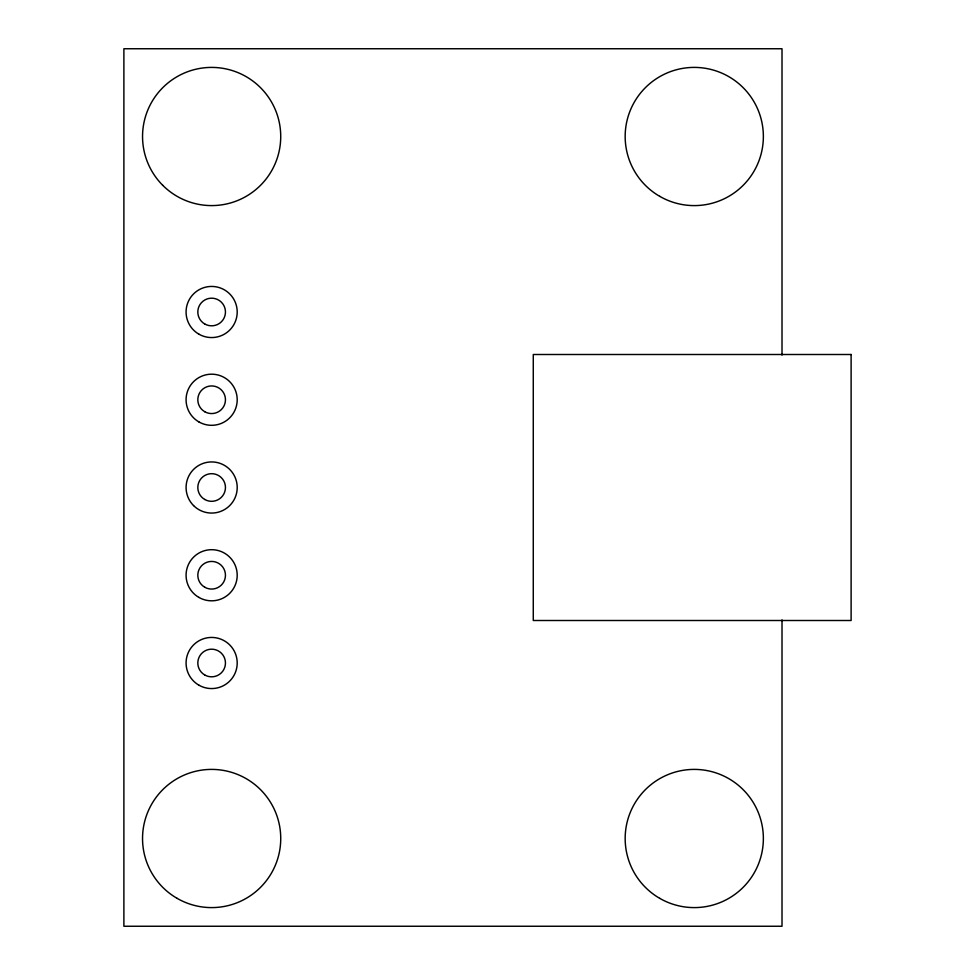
<?xml version="1.0" encoding="UTF-8"?>
<svg xmlns="http://www.w3.org/2000/svg" width="975" height="975" viewBox="0 0 975 975"><rect width="100%" height="100%" fill="white"/><g stroke="black" fill="none" stroke-linecap="round" stroke-linejoin="round"><path stroke-width="1.46" d="M782.011 355.083L782.011 48.75L123.886 48.75L123.886 926.25L782.011 926.25L782.011 619.917M851.114 354.498L533.276 354.498L533.276 620.502L851.114 620.502L851.114 354.498M659.722 898.341A69.091 69.091 0 0 0 763.364 838.5A69.091 69.091 0 0 0 659.722 778.659A69.091 69.091 0 0 0 659.722 898.341M177.097 898.341A69.091 69.091 0 0 0 280.739 838.5A69.091 69.091 0 0 0 177.097 778.659A69.091 69.091 0 0 0 177.097 898.341M162.788 185.36A69.091 69.091 0 0 0 278.375 154.379A69.091 69.091 0 0 0 193.757 69.761A69.091 69.091 0 0 0 162.788 185.36M659.722 196.341A69.091 69.091 0 0 0 763.364 136.5A69.091 69.091 0 0 0 659.722 76.659A69.091 69.091 0 0 0 659.722 196.341M198.863 334.145A25.569 25.569 0 0 0 237.205 312A25.569 25.569 0 0 0 198.863 289.855A25.569 25.569 0 0 0 198.863 334.145M198.863 421.895A25.569 25.569 0 0 0 237.205 399.75A25.569 25.569 0 0 0 198.863 377.605A25.569 25.569 0 0 0 198.863 421.895M193.562 505.574A25.569 25.569 0 0 0 236.34 494.118A25.569 25.569 0 0 0 205.018 462.808A25.569 25.569 0 0 0 193.562 505.574M198.863 597.395A25.569 25.569 0 0 0 237.205 575.25A25.569 25.569 0 0 0 198.863 553.105A25.569 25.569 0 0 0 198.863 597.395M198.863 685.145A25.569 25.569 0 0 0 237.205 663A25.569 25.569 0 0 0 198.863 640.855A25.569 25.569 0 0 0 198.863 685.145M204.726 499.468A13.821 13.821 0 0 0 225.457 487.5A13.821 13.821 0 0 0 204.726 475.532A13.821 13.821 0 0 0 204.726 499.468M204.726 411.718A13.821 13.821 0 0 0 225.457 399.75A13.821 13.821 0 0 0 204.726 387.782A13.821 13.821 0 0 0 204.726 411.718M204.726 323.968A13.821 13.821 0 0 0 225.457 312A13.821 13.821 0 0 0 204.726 300.032A13.821 13.821 0 0 0 204.726 323.968M204.726 674.968A13.821 13.821 0 0 0 225.457 663A13.821 13.821 0 0 0 204.726 651.032A13.821 13.821 0 0 0 204.726 674.968M204.726 587.218A13.821 13.821 0 0 0 225.457 575.25A13.821 13.821 0 0 0 204.726 563.282A13.821 13.821 0 0 0 204.726 587.218"/></g></svg>
